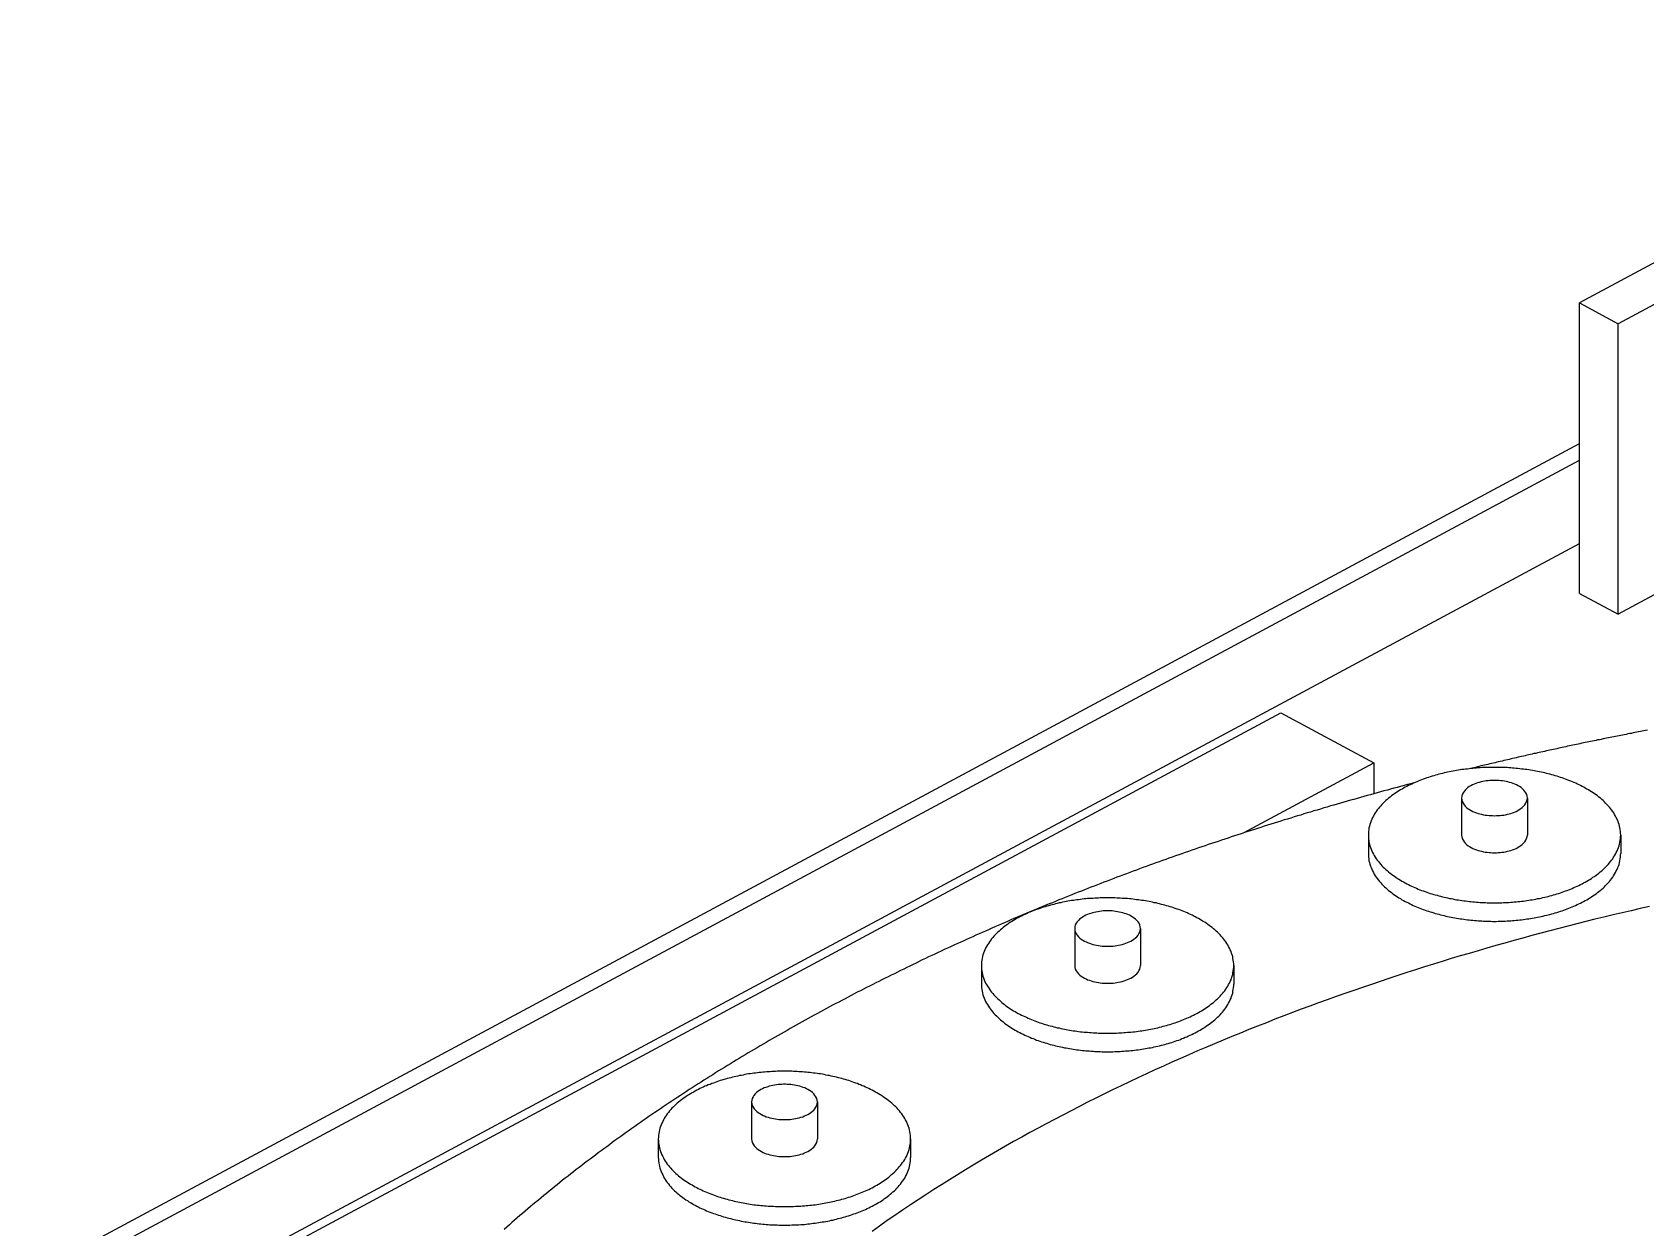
# Model space of a CAD drawing. Header units: millimetres. Extents: x 0 to 841, y 0 to 594.
# Drawn here: x 179.5 to 286.7, y 381.9 to 461.3 of the extents above; entities that cross this region are included whole.
import ezdxf

# ---------------------------------------------------------------- set-up
doc = ezdxf.new("R2010")
doc.units = ezdxf.units.MM
doc.layers.add('FINA', color=7, linetype='CONTINUOUS', lineweight=25)

msp = doc.modelspace()

# ---------------------------------------------------------------- linework, layer by layer
at = {"layer": 'FINA'}
for points in [[(315.82, 461.35), (282.3, 443.36)], [(318.39, 459.97), (284.88, 441.97)], [(282.3, 424.04), (282.3, 443.36)], [(282.3, 443.36), (284.88, 441.97)], [(284.88, 422.65), (284.88, 441.97)], [(135.53, 355.2), (282.3, 434)], [(135.53, 354.1), (282.3, 432.9)], [(300.35, 430.96), (284.88, 422.65)], [(135.53, 348.56), (282.3, 427.36)], [(282.3, 424.04), (284.88, 422.65)], [(156.93, 359.43), (262.45, 416.09)], [(262.45, 416.09), (268.64, 412.77)], [(286.82, 414.94), (286.7, 414.92), (286.59, 414.89), (286.47, 414.87), (286.35, 414.85), (286.23, 414.83), (286.11, 414.8), (285.99, 414.78), (285.88, 414.76), (285.76, 414.73), (285.64, 414.71), (285.52, 414.69), (285.4, 414.66), (285.28, 414.64), (285.17, 414.62), (285.05, 414.59), (284.93, 414.57), (284.81, 414.55), (284.69, 414.52), (284.58, 414.5), (284.46, 414.48), (284.34, 414.45), (284.22, 414.43), (284.1, 414.41), (283.99, 414.38), (283.87, 414.36), (283.75, 414.33), (283.63, 414.31), (283.51, 414.29), (283.4, 414.26), (283.28, 414.24), (283.16, 414.21), (283.04, 414.19), (282.92, 414.16), (282.81, 414.14), (282.69, 414.12), (282.57, 414.09), (282.45, 414.07), (282.33, 414.04), (282.22, 414.02), (282.1, 413.99), (281.98, 413.97), (281.86, 413.94), (281.74, 413.92), (281.63, 413.89), (281.51, 413.87), (281.39, 413.84), (281.27, 413.82), (281.16, 413.79), (281.04, 413.76), (280.92, 413.74), (280.8, 413.71), (280.69, 413.69), (280.57, 413.66), (280.45, 413.64), (280.33, 413.61), (280.21, 413.59), (280.1, 413.56), (279.98, 413.53), (279.86, 413.51), (279.74, 413.48), (279.63, 413.46), (279.51, 413.43), (279.39, 413.4), (279.27, 413.38), (279.16, 413.35), (279.04, 413.32), (278.92, 413.3), (278.8, 413.27), (278.69, 413.24), (278.57, 413.22), (278.45, 413.19), (278.33, 413.16), (278.22, 413.14), (278.1, 413.11), (277.98, 413.08), (277.86, 413.06), (277.75, 413.03), (277.63, 413), (277.51, 412.97), (277.4, 412.95), (277.28, 412.92), (277.16, 412.89), (277.04, 412.86), (276.93, 412.84), (276.81, 412.81), (276.69, 412.78), (276.57, 412.75), (276.46, 412.73), (276.34, 412.7), (276.22, 412.67), (276.11, 412.64), (275.99, 412.61), (275.87, 412.59), (275.75, 412.56), (275.64, 412.53), (275.52, 412.5), (275.4, 412.47), (275.29, 412.44), (275.17, 412.42), (275.05, 412.39)], [(259.96, 408.11), (268.64, 412.77)], [(285.04, 407.97), (285.03, 408.09), (285.03, 408.21), (285.01, 408.33), (284.99, 408.45), (284.96, 408.56), (284.93, 408.68), (284.89, 408.79), (284.85, 408.91), (284.81, 409.02), (284.75, 409.13), (284.7, 409.23), (284.64, 409.34), (284.58, 409.44), (284.51, 409.54), (284.44, 409.64), (284.37, 409.73), (284.29, 409.83), (284.21, 409.92), (284.13, 410.01), (284.04, 410.09), (283.96, 410.18), (283.87, 410.26), (283.78, 410.34), (283.69, 410.42), (283.59, 410.49), (283.5, 410.57), (283.4, 410.64), (283.31, 410.71), (283.21, 410.78), (283.11, 410.84), (283, 410.91), (282.9, 410.97), (282.8, 411.03), (282.69, 411.09), (282.59, 411.15), (282.48, 411.2), (282.37, 411.26), (282.27, 411.31), (282.16, 411.36), (282.05, 411.41), (281.94, 411.46), (281.83, 411.51), (281.72, 411.56), (281.6, 411.6), (281.49, 411.64), (281.38, 411.69), (281.27, 411.73), (281.15, 411.77), (281.04, 411.8), (280.92, 411.84), (280.81, 411.88), (280.69, 411.91), (280.58, 411.95), (280.46, 411.98), (280.34, 412.01), (280.23, 412.04), (280.11, 412.07), (279.99, 412.1), (279.88, 412.12), (279.76, 412.15), (279.64, 412.17), (279.52, 412.2), (279.41, 412.22), (279.29, 412.24), (279.17, 412.26), (279.05, 412.28), (278.93, 412.3), (278.81, 412.32), (278.69, 412.33), (278.57, 412.35), (278.45, 412.36), (278.33, 412.38), (278.21, 412.39), (278.09, 412.4), (277.97, 412.41), (277.85, 412.42), (277.73, 412.43), (277.61, 412.44), (277.49, 412.45), (277.37, 412.45), (277.25, 412.46), (277.13, 412.46), (277.01, 412.47), (276.89, 412.47), (276.77, 412.47), (276.65, 412.47), (276.53, 412.47), (276.41, 412.47), (276.29, 412.47), (276.17, 412.46), (276.05, 412.46), (275.93, 412.45), (275.81, 412.45), (275.69, 412.44), (275.57, 412.43), (275.45, 412.42), (275.33, 412.41), (275.21, 412.4), (275.09, 412.39), (274.97, 412.38), (274.85, 412.36), (274.73, 412.35), (274.61, 412.33), (274.49, 412.32), (274.37, 412.3), (274.25, 412.28), (274.13, 412.26), (274.02, 412.24), (273.9, 412.22), (273.78, 412.2), (273.66, 412.17), (273.54, 412.15), (273.43, 412.12), (273.31, 412.1), (273.19, 412.07), (273.07, 412.04), (272.96, 412.01), (272.84, 411.98), (272.73, 411.95), (272.61, 411.91), (272.5, 411.88), (272.38, 411.84), (272.27, 411.8), (272.15, 411.77), (272.04, 411.73), (271.92, 411.69), (271.81, 411.64), (271.7, 411.6), (271.59, 411.56), (271.48, 411.51), (271.37, 411.46), (271.26, 411.41), (271.15, 411.36), (271.04, 411.31), (270.93, 411.26), (270.82, 411.2), (270.72, 411.15), (270.61, 411.09), (270.51, 411.03), (270.4, 410.97), (270.3, 410.91), (270.2, 410.84), (270.1, 410.78), (270, 410.71), (269.9, 410.64), (269.8, 410.57), (269.71, 410.49), (269.61, 410.42), (269.52, 410.34), (269.43, 410.26), (269.34, 410.18), (269.26, 410.09), (269.17, 410.01), (269.09, 409.92), (269.01, 409.83), (268.94, 409.73), (268.86, 409.64), (268.79, 409.54), (268.73, 409.44), (268.66, 409.34), (268.6, 409.23), (268.55, 409.13), (268.5, 409.02), (268.45, 408.91), (268.41, 408.79), (268.37, 408.68), (268.34, 408.56), (268.31, 408.45), (268.29, 408.33), (268.28, 408.21), (268.27, 408.09), (268.27, 407.97)], [(268.64, 412.77), (268.64, 410.72)], [(271.31, 411.44), (271.08, 411.38), (270.86, 411.32), (270.64, 411.26), (270.41, 411.2), (270.19, 411.14), (269.97, 411.08), (269.75, 411.02), (269.53, 410.96), (269.3, 410.9), (269.08, 410.84), (268.86, 410.78), (268.64, 410.72), (268.41, 410.65), (268.19, 410.59), (267.97, 410.53), (267.75, 410.47), (267.53, 410.4), (267.31, 410.34), (267.08, 410.28), (266.86, 410.22), (266.64, 410.15), (266.42, 410.09), (266.2, 410.02), (265.98, 409.96), (265.76, 409.9), (265.53, 409.83), (265.31, 409.77), (265.09, 409.7), (264.87, 409.63), (264.65, 409.57), (264.43, 409.5), (264.21, 409.44), (263.99, 409.37), (263.77, 409.3), (263.55, 409.24), (263.33, 409.17), (263.11, 409.1), (262.89, 409.03), (262.67, 408.97), (262.45, 408.9), (262.23, 408.83), (262.01, 408.76), (261.79, 408.69), (261.57, 408.62), (261.35, 408.55), (261.13, 408.48), (260.91, 408.41), (260.69, 408.34), (260.47, 408.27), (260.25, 408.2), (260.03, 408.13), (259.81, 408.06), (259.59, 407.99), (259.37, 407.92), (259.16, 407.84), (258.94, 407.77), (258.72, 407.7), (258.5, 407.63), (258.28, 407.55), (258.06, 407.48), (257.84, 407.41), (257.63, 407.33), (257.41, 407.26), (257.19, 407.18), (256.97, 407.11), (256.75, 407.03), (256.54, 406.96), (256.32, 406.88), (256.1, 406.81), (255.88, 406.73), (255.67, 406.66), (255.45, 406.58), (255.23, 406.5), (255.01, 406.43), (254.8, 406.35), (254.58, 406.27), (254.36, 406.19), (254.15, 406.12), (253.93, 406.04), (253.71, 405.96), (253.5, 405.88), (253.28, 405.8), (253.06, 405.72), (252.85, 405.64), (252.63, 405.56), (252.42, 405.48), (252.2, 405.4), (251.99, 405.32), (251.77, 405.24), (251.55, 405.16), (251.34, 405.08), (251.12, 404.99), (250.91, 404.91), (250.69, 404.83), (250.48, 404.75), (250.26, 404.66), (250.05, 404.58), (249.83, 404.5), (249.62, 404.41), (249.4, 404.33), (249.19, 404.24), (248.98, 404.16), (248.76, 404.08), (248.55, 403.99), (248.33, 403.9), (248.12, 403.82), (247.91, 403.73), (247.69, 403.65), (247.48, 403.56), (247.27, 403.47), (247.05, 403.39), (246.84, 403.3), (246.63, 403.21), (246.41, 403.12), (246.2, 403.03), (245.99, 402.95), (245.77, 402.86), (245.56, 402.77), (245.35, 402.68), (245.14, 402.59), (244.93, 402.5), (244.71, 402.41), (244.5, 402.32), (244.29, 402.23), (244.08, 402.14), (243.87, 402.04), (243.66, 401.95), (243.44, 401.86), (243.23, 401.77), (243.02, 401.67), (242.81, 401.58), (242.6, 401.49), (242.39, 401.4), (242.18, 401.3), (241.97, 401.21), (241.76, 401.11), (241.55, 401.02), (241.34, 400.92), (241.13, 400.83), (240.92, 400.73), (240.71, 400.64), (240.5, 400.54), (240.29, 400.44), (240.08, 400.35), (239.88, 400.25), (239.67, 400.15), (239.46, 400.05), (239.25, 399.96), (239.04, 399.86), (238.83, 399.76), (238.62, 399.66), (238.42, 399.56), (238.21, 399.46), (238, 399.36), (237.79, 399.26), (237.59, 399.16), (237.38, 399.06), (237.17, 398.96), (236.97, 398.86), (236.76, 398.75), (236.55, 398.65), (236.35, 398.55), (236.14, 398.45), (235.93, 398.34), (235.73, 398.24), (235.52, 398.14), (235.32, 398.03), (235.11, 397.93), (234.91, 397.82), (234.7, 397.72), (234.5, 397.61), (234.29, 397.51), (234.09, 397.4), (233.88, 397.29), (233.68, 397.19), (233.48, 397.08), (233.27, 396.97), (233.07, 396.86), (232.86, 396.76), (232.66, 396.65), (232.46, 396.54), (232.25, 396.43), (232.05, 396.32), (231.85, 396.21), (231.65, 396.1), (231.44, 395.99), (231.24, 395.88), (231.04, 395.77), (230.84, 395.66), (230.64, 395.55), (230.44, 395.43), (230.24, 395.32), (230.03, 395.21), (229.83, 395.1), (229.63, 394.98), (229.43, 394.87), (229.23, 394.76), (229.03, 394.64), (228.83, 394.53), (228.63, 394.41), (228.43, 394.3), (228.23, 394.18), (228.04, 394.06), (227.84, 393.95), (227.64, 393.83), (227.44, 393.71), (227.24, 393.6), (227.04, 393.48), (226.85, 393.36), (226.65, 393.24), (226.45, 393.12), (226.25, 393), (226.06, 392.88), (225.86, 392.76), (225.66, 392.64), (225.47, 392.52), (225.27, 392.4), (225.08, 392.28), (224.88, 392.16), (224.69, 392.03), (224.49, 391.91), (224.3, 391.79), (224.1, 391.66), (223.91, 391.54), (223.71, 391.42), (223.52, 391.29), (223.33, 391.17), (223.13, 391.04), (222.94, 390.92), (222.75, 390.79), (222.55, 390.66), (222.36, 390.54), (222.17, 390.41), (221.98, 390.28), (221.79, 390.16), (221.59, 390.03), (221.4, 389.9), (221.21, 389.77), (221.02, 389.64), (220.83, 389.51), (220.64, 389.38), (220.45, 389.25), (220.26, 389.12), (220.07, 388.99), (219.88, 388.86), (219.69, 388.72), (219.51, 388.59), (219.32, 388.46), (219.13, 388.32), (218.94, 388.19), (218.76, 388.06), (218.57, 387.92), (218.38, 387.79), (218.19, 387.65), (218.01, 387.52), (217.82, 387.38), (217.64, 387.24), (217.45, 387.11), (217.27, 386.97), (217.08, 386.83), (216.9, 386.69), (216.71, 386.56), (216.53, 386.42), (216.35, 386.28), (216.16, 386.14), (215.98, 386), (215.8, 385.86), (215.62, 385.72), (215.43, 385.58), (215.25, 385.43), (215.07, 385.29), (214.89, 385.15), (214.71, 385.01), (214.53, 384.86), (214.35, 384.72), (214.17, 384.57), (213.99, 384.43), (213.81, 384.28), (213.63, 384.14), (213.45, 383.99), (213.28, 383.85), (213.1, 383.7), (212.92, 383.55), (212.74, 383.41), (212.57, 383.26), (212.39, 383.11), (212.22, 382.96), (212.04, 382.81), (211.87, 382.66), (211.69, 382.51), (211.52, 382.36), (211.34, 382.21), (211.17, 382.06), (211, 381.9), (210.82, 381.75)], [(278.84, 410.43), (278.83, 410.55), (278.8, 410.66), (278.74, 410.77), (278.68, 410.87), (278.6, 410.96), (278.51, 411.05), (278.42, 411.12), (278.32, 411.19), (278.22, 411.25), (278.11, 411.3), (278, 411.35), (277.89, 411.4), (277.78, 411.44), (277.66, 411.47), (277.54, 411.5), (277.43, 411.53), (277.31, 411.55), (277.19, 411.57), (277.07, 411.58), (276.95, 411.59), (276.83, 411.6), (276.71, 411.6), (276.59, 411.6), (276.47, 411.6), (276.35, 411.59), (276.23, 411.58), (276.11, 411.57), (275.99, 411.55), (275.88, 411.53), (275.76, 411.5), (275.64, 411.47), (275.53, 411.44), (275.41, 411.4), (275.3, 411.35), (275.19, 411.3), (275.09, 411.25), (274.98, 411.19), (274.88, 411.12), (274.79, 411.05), (274.7, 410.96), (274.63, 410.87), (274.56, 410.77), (274.51, 410.66), (274.48, 410.55), (274.46, 410.43)], [(274.46, 410.43), (274.48, 410.31), (274.51, 410.19), (274.56, 410.08), (274.63, 409.98), (274.71, 409.88), (274.8, 409.8), (274.9, 409.72), (275, 409.66), (275.11, 409.6), (275.22, 409.54), (275.33, 409.49), (275.45, 409.45), (275.56, 409.41), (275.68, 409.38), (275.8, 409.35), (275.92, 409.32), (276.04, 409.3), (276.16, 409.28), (276.29, 409.27), (276.41, 409.26), (276.53, 409.26), (276.65, 409.25), (276.78, 409.26), (276.9, 409.26), (277.02, 409.27), (277.14, 409.28), (277.27, 409.3), (277.39, 409.32), (277.51, 409.35), (277.63, 409.38), (277.74, 409.41), (277.86, 409.45), (277.98, 409.49), (278.09, 409.54), (278.2, 409.6)], [(274.46, 410.43), (274.46, 407.97)], [(278.2, 409.6), (278.3, 409.66), (278.41, 409.73), (278.5, 409.8), (278.59, 409.89), (278.67, 409.98), (278.74, 410.08), (278.79, 410.19), (278.83, 410.31), (278.84, 410.43)], [(278.84, 410.43), (278.84, 407.97)], [(268.27, 407.97), (268.27, 407.85), (268.28, 407.73), (268.29, 407.61), (268.31, 407.49), (268.34, 407.37), (268.37, 407.26), (268.41, 407.14), (268.45, 407.03), (268.5, 406.92), (268.55, 406.81), (268.6, 406.7), (268.66, 406.6), (268.73, 406.49), (268.79, 406.39), (268.86, 406.3), (268.94, 406.2), (269.01, 406.11), (269.09, 406.02), (269.17, 405.93), (269.26, 405.84), (269.34, 405.76), (269.43, 405.68), (269.52, 405.6), (269.61, 405.52), (269.71, 405.44), (269.8, 405.37), (269.9, 405.3), (270, 405.23), (270.1, 405.16), (270.2, 405.09), (270.3, 405.03), (270.4, 404.97), (270.5, 404.9), (270.61, 404.85), (270.71, 404.79), (270.82, 404.73), (270.93, 404.68), (271.04, 404.62), (271.14, 404.57), (271.25, 404.52), (271.36, 404.47), (271.47, 404.43), (271.59, 404.38), (271.7, 404.33), (271.81, 404.29), (271.92, 404.25), (272.04, 404.21), (272.15, 404.17), (272.26, 404.13), (272.38, 404.09), (272.49, 404.06), (272.61, 404.02), (272.72, 403.99), (272.84, 403.96), (272.96, 403.93), (273.07, 403.9), (273.19, 403.87), (273.31, 403.84), (273.42, 403.81), (273.54, 403.79), (273.66, 403.76), (273.78, 403.74), (273.89, 403.72), (274.01, 403.69), (274.13, 403.67), (274.25, 403.65), (274.37, 403.63), (274.49, 403.62), (274.61, 403.6), (274.73, 403.59), (274.85, 403.57), (274.97, 403.56), (275.09, 403.54), (275.21, 403.53), (275.33, 403.52), (275.45, 403.51), (275.57, 403.5), (275.69, 403.49), (275.81, 403.49), (275.93, 403.48), (276.05, 403.48), (276.17, 403.47), (276.29, 403.47), (276.41, 403.47), (276.53, 403.47), (276.65, 403.46), (276.77, 403.47), (276.89, 403.47), (277.01, 403.47), (277.13, 403.47), (277.25, 403.48), (277.37, 403.48), (277.49, 403.49), (277.61, 403.49), (277.73, 403.5), (277.85, 403.51), (277.97, 403.52), (278.09, 403.53), (278.21, 403.54), (278.33, 403.56), (278.45, 403.57), (278.57, 403.58), (278.69, 403.6), (278.81, 403.62), (278.93, 403.63), (279.04, 403.65), (279.16, 403.67), (279.28, 403.69), (279.4, 403.71), (279.52, 403.74), (279.64, 403.76), (279.75, 403.78), (279.87, 403.81), (279.99, 403.84), (280.11, 403.86), (280.22, 403.89), (280.34, 403.92), (280.46, 403.95), (280.57, 403.99), (280.69, 404.02), (280.8, 404.06), (280.92, 404.09), (281.03, 404.13), (281.15, 404.17), (281.26, 404.21), (281.37, 404.25), (281.49, 404.29), (281.6, 404.33), (281.71, 404.38), (281.82, 404.42), (281.93, 404.47), (282.04, 404.52), (282.15, 404.57), (282.26, 404.62), (282.37, 404.67), (282.47, 404.73), (282.58, 404.78)], [(268.27, 407.97), (268.27, 406.74)], [(274.46, 407.97), (274.48, 407.85), (274.51, 407.73), (274.56, 407.62), (274.63, 407.52), (274.71, 407.42), (274.8, 407.34), (274.9, 407.26), (275, 407.2), (275.11, 407.13), (275.22, 407.08), (275.33, 407.03), (275.45, 406.99), (275.56, 406.95), (275.68, 406.91), (275.8, 406.89), (275.92, 406.86), (276.04, 406.84), (276.16, 406.82), (276.29, 406.81), (276.41, 406.8), (276.53, 406.79), (276.65, 406.79), (276.78, 406.79), (276.9, 406.8), (277.02, 406.81), (277.14, 406.82), (277.27, 406.84), (277.39, 406.86), (277.51, 406.89), (277.63, 406.92), (277.74, 406.95), (277.86, 406.99), (277.98, 407.03), (278.09, 407.08), (278.2, 407.14)], [(278.2, 407.14), (278.3, 407.2), (278.41, 407.27), (278.5, 407.34), (278.59, 407.42), (278.67, 407.52), (278.74, 407.62), (278.79, 407.73), (278.83, 407.85), (278.84, 407.97)], [(282.58, 404.78), (282.69, 404.84), (282.79, 404.9), (282.9, 404.96), (283, 405.02), (283.1, 405.09), (283.2, 405.16), (283.3, 405.22), (283.4, 405.29), (283.5, 405.37), (283.59, 405.44), (283.68, 405.52), (283.78, 405.59), (283.87, 405.67), (283.96, 405.76), (284.04, 405.84), (284.13, 405.93), (284.21, 406.01), (284.29, 406.11), (284.36, 406.2), (284.44, 406.29), (284.51, 406.39), (284.57, 406.49), (284.64, 406.59), (284.7, 406.7), (284.75, 406.81), (284.81, 406.92), (284.85, 407.03), (284.89, 407.14), (284.93, 407.25), (284.96, 407.37), (284.99, 407.49), (285.01, 407.61), (285.03, 407.73), (285.03, 407.85), (285.04, 407.97)], [(285.04, 407.97), (285.04, 406.74)], [(268.27, 406.74), (268.27, 406.62), (268.28, 406.5), (268.29, 406.38), (268.31, 406.26), (268.34, 406.14), (268.37, 406.03), (268.41, 405.91), (268.45, 405.8), (268.5, 405.69), (268.55, 405.58), (268.6, 405.47), (268.66, 405.37), (268.73, 405.26), (268.79, 405.16), (268.86, 405.07), (268.94, 404.97), (269.01, 404.88), (269.09, 404.79), (269.17, 404.7), (269.26, 404.61), (269.34, 404.53), (269.43, 404.45), (269.52, 404.37), (269.61, 404.29), (269.71, 404.21), (269.8, 404.14), (269.9, 404.07), (270, 404), (270.1, 403.93), (270.2, 403.86), (270.3, 403.8), (270.4, 403.74), (270.5, 403.67), (270.61, 403.62), (270.71, 403.56), (270.82, 403.5), (270.93, 403.45), (271.04, 403.39), (271.14, 403.34), (271.25, 403.29), (271.36, 403.24), (271.47, 403.19), (271.59, 403.15), (271.7, 403.1), (271.81, 403.06), (271.92, 403.02), (272.04, 402.98), (272.15, 402.94), (272.26, 402.9), (272.38, 402.86), (272.49, 402.83), (272.61, 402.79), (272.72, 402.76), (272.84, 402.73), (272.96, 402.7), (273.07, 402.67), (273.19, 402.64), (273.31, 402.61), (273.42, 402.58), (273.54, 402.56), (273.66, 402.53), (273.78, 402.51), (273.89, 402.48), (274.01, 402.46), (274.13, 402.44), (274.25, 402.42), (274.37, 402.4), (274.49, 402.39), (274.61, 402.37), (274.73, 402.35), (274.85, 402.34), (274.97, 402.33), (275.09, 402.31), (275.21, 402.3), (275.33, 402.29), (275.45, 402.28), (275.57, 402.27), (275.69, 402.26), (275.81, 402.26), (275.93, 402.25), (276.05, 402.25), (276.17, 402.24), (276.29, 402.24), (276.41, 402.24), (276.53, 402.23), (276.65, 402.23), (276.77, 402.23), (276.89, 402.24), (277.01, 402.24), (277.13, 402.24), (277.25, 402.25), (277.37, 402.25), (277.49, 402.26), (277.61, 402.26), (277.73, 402.27), (277.85, 402.28), (277.97, 402.29), (278.09, 402.3), (278.21, 402.31), (278.33, 402.33), (278.45, 402.34), (278.57, 402.35), (278.69, 402.37), (278.81, 402.39), (278.93, 402.4), (279.04, 402.42), (279.16, 402.44), (279.28, 402.46), (279.4, 402.48), (279.52, 402.51), (279.64, 402.53), (279.75, 402.55), (279.87, 402.58), (279.99, 402.61), (280.11, 402.63), (280.22, 402.66), (280.34, 402.69), (280.46, 402.72), (280.57, 402.76), (280.69, 402.79), (280.8, 402.82), (280.92, 402.86), (281.03, 402.9), (281.15, 402.94), (281.26, 402.98), (281.37, 403.02), (281.49, 403.06), (281.6, 403.1), (281.71, 403.15), (281.82, 403.19), (281.93, 403.24), (282.04, 403.29), (282.15, 403.34), (282.26, 403.39), (282.37, 403.44), (282.47, 403.5), (282.58, 403.55)], [(282.58, 403.55), (282.69, 403.61), (282.79, 403.67), (282.9, 403.73), (283, 403.79), (283.1, 403.86), (283.2, 403.93), (283.3, 403.99), (283.4, 404.06), (283.5, 404.14), (283.59, 404.21), (283.68, 404.29), (283.78, 404.36), (283.87, 404.44), (283.96, 404.52), (284.04, 404.61), (284.13, 404.7), (284.21, 404.78), (284.29, 404.88), (284.36, 404.97), (284.44, 405.06), (284.51, 405.16), (284.57, 405.26), (284.64, 405.36), (284.7, 405.47), (284.75, 405.58), (284.81, 405.68), (284.85, 405.8), (284.89, 405.91), (284.93, 406.02), (284.96, 406.14), (284.99, 406.26), (285.01, 406.38), (285.03, 406.5), (285.03, 406.62), (285.04, 406.74)], [(259.32, 399.29), (259.32, 399.41), (259.31, 399.53), (259.29, 399.65), (259.27, 399.77), (259.25, 399.89), (259.22, 400), (259.18, 400.12), (259.14, 400.23), (259.09, 400.34), (259.04, 400.45), (258.98, 400.56), (258.92, 400.66), (258.86, 400.76), (258.79, 400.86), (258.72, 400.96), (258.65, 401.06), (258.57, 401.15), (258.49, 401.24), (258.41, 401.33), (258.33, 401.42), (258.24, 401.5), (258.15, 401.58), (258.06, 401.66), (257.97, 401.74), (257.88, 401.82), (257.78, 401.89), (257.69, 401.96), (257.59, 402.03), (257.49, 402.1), (257.39, 402.17), (257.29, 402.23), (257.18, 402.29), (257.08, 402.35), (256.98, 402.41), (256.87, 402.47), (256.76, 402.53), (256.66, 402.58), (256.55, 402.64), (256.44, 402.69), (256.33, 402.74), (256.22, 402.79), (256.11, 402.83), (256, 402.88), (255.89, 402.93), (255.77, 402.97), (255.66, 403.01), (255.55, 403.05), (255.43, 403.09), (255.32, 403.13), (255.21, 403.17), (255.09, 403.2), (254.98, 403.24), (254.86, 403.27), (254.74, 403.3), (254.63, 403.33), (254.51, 403.36), (254.39, 403.39), (254.28, 403.42), (254.16, 403.45), (254.04, 403.47), (253.92, 403.5), (253.81, 403.52), (253.69, 403.54), (253.57, 403.57), (253.45, 403.59), (253.33, 403.61), (253.21, 403.62), (253.09, 403.64), (252.98, 403.66), (252.86, 403.67), (252.74, 403.69), (252.62, 403.7), (252.5, 403.72), (252.38, 403.73), (252.26, 403.74), (252.14, 403.75), (252.02, 403.76), (251.9, 403.76), (251.78, 403.77), (251.66, 403.78), (251.54, 403.78), (251.42, 403.79), (251.3, 403.79), (251.18, 403.79), (251.06, 403.79), (250.93, 403.79), (250.81, 403.79), (250.69, 403.79), (250.57, 403.79), (250.45, 403.79), (250.33, 403.78), (250.21, 403.78), (250.09, 403.77), (249.97, 403.76), (249.85, 403.76), (249.73, 403.75), (249.61, 403.74), (249.49, 403.73), (249.37, 403.72), (249.25, 403.7), (249.13, 403.69), (249.01, 403.67), (248.89, 403.66), (248.78, 403.64), (248.66, 403.62), (248.54, 403.61), (248.42, 403.59), (248.3, 403.57), (248.18, 403.54), (248.06, 403.52), (247.94, 403.5), (247.83, 403.47), (247.71, 403.45), (247.59, 403.42), (247.47, 403.39), (247.36, 403.36), (247.24, 403.33), (247.13, 403.3), (247.01, 403.27), (246.89, 403.24), (246.78, 403.2), (246.66, 403.17), (246.55, 403.13), (246.43, 403.09), (246.32, 403.05), (246.21, 403.01), (246.09, 402.97), (245.98, 402.93), (245.87, 402.88), (245.76, 402.83), (245.65, 402.79), (245.54, 402.74), (245.43, 402.69), (245.32, 402.64), (245.21, 402.58), (245.11, 402.53), (245, 402.47), (244.89, 402.41), (244.79, 402.35), (244.69, 402.29), (244.58, 402.23), (244.48, 402.17), (244.38, 402.1), (244.28, 402.03), (244.18, 401.96), (244.09, 401.89), (243.99, 401.82), (243.9, 401.74), (243.81, 401.66), (243.72, 401.58), (243.63, 401.5), (243.54, 401.42), (243.46, 401.33), (243.38, 401.24), (243.3, 401.15), (243.22, 401.06), (243.15, 400.96), (243.08, 400.86), (243.01, 400.76), (242.95, 400.66), (242.89, 400.56), (242.83, 400.45), (242.78, 400.34), (242.73, 400.23), (242.69, 400.12), (242.65, 400), (242.62, 399.89), (242.6, 399.77), (242.58, 399.65), (242.56, 399.53), (242.55, 399.41), (242.55, 399.29)], [(286.95, 403.22), (286.34, 403.08), (285.74, 402.94), (285.14, 402.8), (284.54, 402.66), (283.93, 402.51), (283.33, 402.37), (282.73, 402.22), (282.13, 402.07), (281.53, 401.91), (280.93, 401.76), (280.33, 401.6), (279.73, 401.44), (279.13, 401.28), (278.54, 401.12), (277.94, 400.96), (277.34, 400.79), (276.75, 400.62), (276.15, 400.45), (275.56, 400.28), (274.96, 400.1), (274.37, 399.93), (273.77, 399.75), (273.18, 399.57), (272.59, 399.38), (272, 399.2), (271.41, 399.01), (270.82, 398.82), (270.23, 398.63), (269.64, 398.44), (269.05, 398.24), (268.47, 398.04), (267.88, 397.84), (267.3, 397.64), (266.71, 397.44), (266.13, 397.23), (265.54, 397.02), (264.96, 396.81), (264.38, 396.59), (263.8, 396.38), (263.22, 396.16), (262.64, 395.94), (262.06, 395.72), (261.49, 395.49), (260.91, 395.26), (260.33, 395.04), (259.76, 394.8), (259.19, 394.57), (258.61, 394.33), (258.04, 394.09), (257.47, 393.85), (256.9, 393.61), (256.34, 393.36), (255.77, 393.11), (255.2, 392.86), (254.64, 392.6), (254.07, 392.35), (253.51, 392.09), (252.95, 391.83), (252.39, 391.56), (251.83, 391.29), (251.27, 391.02), (250.72, 390.75), (250.16, 390.48), (249.61, 390.2), (249.06, 389.92), (248.51, 389.64), (247.96, 389.35), (247.41, 389.06), (246.86, 388.77), (246.32, 388.48), (245.77, 388.18), (245.23, 387.88), (244.69, 387.58), (244.15, 387.27), (243.61, 386.96), (243.08, 386.65), (242.55, 386.34), (242.01, 386.02), (241.48, 385.7), (240.95, 385.38), (240.43, 385.05), (239.9, 384.72), (239.38, 384.39), (238.86, 384.05), (238.34, 383.71), (237.83, 383.37), (237.31, 383.03), (236.8, 382.68), (236.29, 382.33), (235.78, 381.97), (235.28, 381.61)], [(286.95, 403.22), (286.34, 403.08), (285.74, 402.94), (285.14, 402.8), (284.54, 402.66), (283.93, 402.51), (283.33, 402.37), (282.73, 402.22), (282.13, 402.07), (281.53, 401.91), (280.93, 401.76), (280.33, 401.6), (279.73, 401.44), (279.13, 401.28), (278.54, 401.12), (277.94, 400.96), (277.34, 400.79), (276.75, 400.62), (276.15, 400.45), (275.56, 400.28), (274.96, 400.1), (274.37, 399.93), (273.77, 399.75), (273.18, 399.57), (272.59, 399.38), (272, 399.2), (271.41, 399.01), (270.82, 398.82), (270.23, 398.63), (269.64, 398.44), (269.05, 398.24), (268.47, 398.04), (267.88, 397.84), (267.3, 397.64), (266.71, 397.44), (266.13, 397.23), (265.54, 397.02), (264.96, 396.81), (264.38, 396.59), (263.8, 396.38), (263.22, 396.16), (262.64, 395.94), (262.06, 395.72), (261.49, 395.49), (260.91, 395.26), (260.33, 395.04), (259.76, 394.8), (259.19, 394.57), (258.61, 394.33), (258.04, 394.09), (257.47, 393.85), (256.9, 393.61), (256.34, 393.36), (255.77, 393.11), (255.2, 392.86), (254.64, 392.6), (254.07, 392.35), (253.51, 392.09), (252.95, 391.83), (252.39, 391.56), (251.83, 391.29), (251.27, 391.02), (250.72, 390.75), (250.16, 390.48), (249.61, 390.2), (249.06, 389.92), (248.51, 389.64), (247.96, 389.35), (247.41, 389.06), (246.86, 388.77), (246.32, 388.48), (245.77, 388.18), (245.23, 387.88), (244.69, 387.58), (244.15, 387.27), (243.61, 386.96), (243.08, 386.65), (242.55, 386.34), (242.01, 386.02), (241.48, 385.7), (240.95, 385.38), (240.43, 385.05), (239.9, 384.72), (239.38, 384.39), (238.86, 384.05), (238.34, 383.71), (237.83, 383.37), (237.31, 383.03), (236.8, 382.68), (236.29, 382.33), (235.78, 381.97), (235.28, 381.61)], [(253.12, 401.75), (253.11, 401.87), (253.08, 401.99), (253.03, 402.1), (252.96, 402.2), (252.88, 402.29), (252.8, 402.37), (252.7, 402.44), (252.6, 402.51), (252.5, 402.57), (252.39, 402.63), (252.28, 402.68), (252.17, 402.72), (252.06, 402.76), (251.94, 402.79), (251.83, 402.82), (251.71, 402.85), (251.59, 402.87), (251.47, 402.89), (251.35, 402.91), (251.23, 402.92), (251.11, 402.92), (250.99, 402.93), (250.87, 402.93), (250.75, 402.92), (250.64, 402.92), (250.52, 402.91), (250.4, 402.89), (250.28, 402.87), (250.16, 402.85), (250.04, 402.82), (249.93, 402.79), (249.81, 402.76), (249.7, 402.72), (249.59, 402.68), (249.48, 402.63), (249.37, 402.57), (249.27, 402.51), (249.17, 402.44), (249.07, 402.37), (248.99, 402.29), (248.91, 402.2), (248.84, 402.1), (248.79, 401.99), (248.76, 401.87), (248.75, 401.75)], [(248.75, 401.75), (248.76, 401.63), (248.79, 401.51), (248.85, 401.4), (248.92, 401.3), (249, 401.21), (249.09, 401.12), (249.18, 401.05), (249.29, 400.98), (249.39, 400.92), (249.5, 400.86), (249.61, 400.82), (249.73, 400.77), (249.85, 400.73), (249.96, 400.7), (250.08, 400.67), (250.2, 400.65), (250.33, 400.62), (250.45, 400.61), (250.57, 400.59), (250.69, 400.59), (250.81, 400.58), (250.94, 400.58), (251.06, 400.58), (251.18, 400.59), (251.31, 400.59), (251.43, 400.61), (251.55, 400.63), (251.67, 400.65), (251.79, 400.67), (251.91, 400.7), (252.03, 400.74), (252.14, 400.77), (252.26, 400.82), (252.37, 400.87), (252.48, 400.92)], [(248.75, 401.75), (248.75, 399.29)], [(252.48, 400.92), (252.59, 400.98), (252.69, 401.05), (252.79, 401.13), (252.88, 401.21), (252.96, 401.3), (253.02, 401.4), (253.08, 401.51), (253.11, 401.63), (253.12, 401.75)], [(253.12, 401.75), (253.12, 399.29)], [(242.55, 399.29), (242.55, 399.17), (242.56, 399.05), (242.58, 398.93), (242.6, 398.81), (242.62, 398.7), (242.65, 398.58), (242.69, 398.47), (242.73, 398.35), (242.78, 398.24), (242.83, 398.13), (242.89, 398.03), (242.95, 397.92), (243.01, 397.82), (243.08, 397.72), (243.15, 397.62), (243.22, 397.53), (243.3, 397.43), (243.38, 397.34), (243.46, 397.25), (243.54, 397.17), (243.63, 397.08), (243.72, 397), (243.81, 396.92), (243.9, 396.84), (243.99, 396.77), (244.09, 396.69), (244.18, 396.62), (244.28, 396.55), (244.38, 396.48), (244.48, 396.42), (244.58, 396.35), (244.68, 396.29), (244.79, 396.23), (244.89, 396.17), (245, 396.11), (245.1, 396.06), (245.21, 396), (245.32, 395.95), (245.43, 395.9), (245.54, 395.85), (245.65, 395.8), (245.76, 395.75), (245.87, 395.7), (245.98, 395.66), (246.09, 395.62), (246.21, 395.57), (246.32, 395.53), (246.43, 395.49), (246.55, 395.45), (246.66, 395.42), (246.78, 395.38), (246.89, 395.35), (247.01, 395.31), (247.12, 395.28), (247.24, 395.25), (247.36, 395.22), (247.47, 395.19), (247.59, 395.16), (247.71, 395.14), (247.82, 395.11), (247.94, 395.09), (248.06, 395.06), (248.18, 395.04), (248.3, 395.02), (248.41, 395), (248.53, 394.98), (248.65, 394.96), (248.77, 394.94), (248.89, 394.93), (249.01, 394.91), (249.13, 394.89), (249.25, 394.88), (249.37, 394.87), (249.49, 394.86), (249.61, 394.85), (249.73, 394.84), (249.85, 394.83), (249.97, 394.82), (250.09, 394.81), (250.21, 394.81), (250.33, 394.8), (250.45, 394.8), (250.57, 394.79), (250.69, 394.79), (250.81, 394.79), (250.93, 394.79), (251.05, 394.79), (251.17, 394.79), (251.29, 394.79), (251.41, 394.8), (251.53, 394.8), (251.65, 394.81), (251.77, 394.81), (251.89, 394.82), (252.01, 394.83), (252.13, 394.84), (252.25, 394.85), (252.37, 394.86), (252.49, 394.87), (252.61, 394.88), (252.73, 394.89), (252.85, 394.91), (252.97, 394.92), (253.09, 394.94), (253.21, 394.96), (253.33, 394.98), (253.45, 395), (253.56, 395.02), (253.68, 395.04), (253.8, 395.06), (253.92, 395.08), (254.04, 395.11), (254.15, 395.13), (254.27, 395.16), (254.39, 395.19), (254.51, 395.22), (254.62, 395.25), (254.74, 395.28), (254.85, 395.31), (254.97, 395.34), (255.09, 395.38), (255.2, 395.42), (255.31, 395.45), (255.43, 395.49), (255.54, 395.53), (255.66, 395.57), (255.77, 395.61), (255.88, 395.66), (255.99, 395.7), (256.1, 395.75), (256.21, 395.79), (256.32, 395.84), (256.43, 395.89), (256.54, 395.94), (256.65, 396), (256.76, 396.05), (256.86, 396.11)], [(242.55, 399.29), (242.55, 398.06)], [(248.75, 399.29), (248.76, 399.17), (248.79, 399.05), (248.85, 398.94), (248.92, 398.84), (249, 398.75), (249.09, 398.66), (249.18, 398.59), (249.29, 398.52), (249.39, 398.46), (249.5, 398.4), (249.61, 398.35), (249.73, 398.31), (249.85, 398.27), (249.96, 398.24), (250.08, 398.21), (250.2, 398.18), (250.33, 398.16), (250.45, 398.15), (250.57, 398.13), (250.69, 398.12), (250.81, 398.12), (250.94, 398.12), (251.06, 398.12), (251.18, 398.12), (251.31, 398.13), (251.43, 398.15), (251.55, 398.16), (251.67, 398.19), (251.79, 398.21), (251.91, 398.24), (252.03, 398.27), (252.14, 398.31), (252.26, 398.36), (252.37, 398.41), (252.48, 398.46)], [(252.48, 398.46), (252.59, 398.52), (252.69, 398.59), (252.79, 398.67), (252.88, 398.75), (252.96, 398.84), (253.02, 398.94), (253.08, 399.05), (253.11, 399.17), (253.12, 399.29)], [(256.86, 396.11), (256.97, 396.17), (257.08, 396.23), (257.18, 396.29), (257.28, 396.35), (257.38, 396.41), (257.48, 396.48), (257.58, 396.55), (257.68, 396.62), (257.78, 396.69), (257.87, 396.76), (257.97, 396.84), (258.06, 396.92), (258.15, 397), (258.24, 397.08), (258.33, 397.16), (258.41, 397.25), (258.49, 397.34), (258.57, 397.43), (258.65, 397.52), (258.72, 397.62), (258.79, 397.72), (258.86, 397.82), (258.92, 397.92), (258.98, 398.02), (259.04, 398.13), (259.09, 398.24), (259.14, 398.35), (259.18, 398.46), (259.21, 398.58), (259.25, 398.69), (259.27, 398.81), (259.29, 398.93), (259.31, 399.05), (259.32, 399.17), (259.32, 399.29)], [(259.32, 399.29), (259.32, 398.06)], [(242.55, 398.06), (242.55, 397.94), (242.56, 397.82), (242.58, 397.7), (242.6, 397.58), (242.62, 397.47), (242.65, 397.35), (242.69, 397.24), (242.73, 397.12), (242.78, 397.01), (242.83, 396.9), (242.89, 396.8), (242.95, 396.69), (243.01, 396.59), (243.08, 396.49), (243.15, 396.39), (243.22, 396.3), (243.3, 396.2), (243.38, 396.11), (243.46, 396.02), (243.54, 395.94), (243.63, 395.85), (243.72, 395.77), (243.81, 395.69), (243.9, 395.61), (243.99, 395.54), (244.09, 395.46), (244.18, 395.39), (244.28, 395.32), (244.38, 395.25), (244.48, 395.19), (244.58, 395.12), (244.68, 395.06), (244.79, 395), (244.89, 394.94), (245, 394.88), (245.1, 394.83), (245.21, 394.77), (245.32, 394.72), (245.43, 394.67), (245.54, 394.62), (245.65, 394.57), (245.76, 394.52), (245.87, 394.47), (245.98, 394.43), (246.09, 394.39), (246.21, 394.34), (246.32, 394.3), (246.43, 394.26), (246.55, 394.22), (246.66, 394.19), (246.78, 394.15), (246.89, 394.12), (247.01, 394.08), (247.12, 394.05), (247.24, 394.02), (247.36, 393.99), (247.47, 393.96), (247.59, 393.93), (247.71, 393.91), (247.82, 393.88), (247.94, 393.86), (248.06, 393.83), (248.18, 393.81), (248.3, 393.79), (248.41, 393.77), (248.53, 393.75), (248.65, 393.73), (248.77, 393.71), (248.89, 393.69), (249.01, 393.68), (249.13, 393.66), (249.25, 393.65), (249.37, 393.64), (249.49, 393.63), (249.61, 393.62), (249.73, 393.61), (249.85, 393.6), (249.97, 393.59), (250.09, 393.58), (250.21, 393.58), (250.33, 393.57), (250.45, 393.57), (250.57, 393.56), (250.69, 393.56), (250.81, 393.56), (250.93, 393.56), (251.05, 393.56), (251.17, 393.56), (251.29, 393.56), (251.41, 393.57), (251.53, 393.57), (251.65, 393.58), (251.77, 393.58), (251.89, 393.59), (252.01, 393.6), (252.13, 393.61), (252.25, 393.61), (252.37, 393.63), (252.49, 393.64), (252.61, 393.65), (252.73, 393.66), (252.85, 393.68), (252.97, 393.69), (253.09, 393.71), (253.21, 393.73), (253.33, 393.75), (253.45, 393.77), (253.56, 393.79), (253.68, 393.81), (253.8, 393.83), (253.92, 393.85), (254.04, 393.88), (254.15, 393.9), (254.27, 393.93), (254.39, 393.96), (254.51, 393.99), (254.62, 394.02), (254.74, 394.05), (254.85, 394.08), (254.97, 394.11), (255.09, 394.15), (255.2, 394.18), (255.31, 394.22), (255.43, 394.26), (255.54, 394.3), (255.66, 394.34), (255.77, 394.38), (255.88, 394.43), (255.99, 394.47), (256.1, 394.52), (256.21, 394.56), (256.32, 394.61), (256.43, 394.66), (256.54, 394.71), (256.65, 394.77), (256.76, 394.82), (256.86, 394.88)], [(256.86, 394.88), (256.97, 394.94), (257.08, 394.99), (257.18, 395.06), (257.28, 395.12), (257.38, 395.18), (257.48, 395.25), (257.58, 395.32), (257.68, 395.39), (257.78, 395.46), (257.87, 395.53), (257.97, 395.61), (258.06, 395.69), (258.15, 395.77), (258.24, 395.85), (258.33, 395.93), (258.41, 396.02), (258.49, 396.11), (258.57, 396.2), (258.65, 396.29), (258.72, 396.39), (258.79, 396.49), (258.86, 396.59), (258.92, 396.69), (258.98, 396.79), (259.04, 396.9), (259.09, 397.01), (259.14, 397.12), (259.18, 397.23), (259.21, 397.35), (259.25, 397.46), (259.27, 397.58), (259.29, 397.7), (259.31, 397.82), (259.32, 397.94), (259.32, 398.06)], [(237.84, 387.76), (237.84, 387.88), (237.83, 388), (237.82, 388.12), (237.8, 388.24), (237.77, 388.36), (237.74, 388.47), (237.7, 388.59), (237.66, 388.7), (237.61, 388.81), (237.56, 388.92), (237.51, 389.03), (237.45, 389.13), (237.38, 389.23), (237.32, 389.33), (237.25, 389.43), (237.17, 389.53), (237.1, 389.62), (237.02, 389.71), (236.94, 389.8), (236.85, 389.89), (236.77, 389.97), (236.68, 390.05), (236.59, 390.13), (236.5, 390.21), (236.4, 390.29), (236.31, 390.36), (236.21, 390.43), (236.11, 390.5), (236.01, 390.57), (235.91, 390.64), (235.81, 390.7), (235.71, 390.76), (235.6, 390.82), (235.5, 390.88), (235.39, 390.94), (235.29, 391), (235.18, 391.05), (235.07, 391.11), (234.96, 391.16), (234.85, 391.21), (234.74, 391.26), (234.63, 391.3), (234.52, 391.35), (234.41, 391.39), (234.3, 391.44), (234.19, 391.48), (234.07, 391.52), (233.96, 391.56), (233.84, 391.6), (233.73, 391.64), (233.62, 391.67), (233.5, 391.71), (233.38, 391.74), (233.27, 391.77), (233.15, 391.8), (233.04, 391.83), (232.92, 391.86), (232.8, 391.89), (232.68, 391.92), (232.57, 391.94), (232.45, 391.97), (232.33, 391.99), (232.21, 392.01), (232.09, 392.04), (231.98, 392.06), (231.86, 392.08), (231.74, 392.09), (231.62, 392.11), (231.5, 392.13), (231.38, 392.14), (231.26, 392.16), (231.14, 392.17), (231.02, 392.18), (230.9, 392.2), (230.78, 392.21), (230.66, 392.22), (230.54, 392.23), (230.42, 392.23), (230.3, 392.24), (230.18, 392.25), (230.06, 392.25), (229.94, 392.26), (229.82, 392.26), (229.7, 392.26), (229.58, 392.26), (229.46, 392.26), (229.34, 392.26), (229.22, 392.26), (229.1, 392.26), (228.98, 392.26), (228.86, 392.25), (228.74, 392.25), (228.62, 392.24), (228.5, 392.23), (228.38, 392.23), (228.26, 392.22), (228.14, 392.21), (228.02, 392.2), (227.9, 392.18), (227.78, 392.17), (227.66, 392.16), (227.54, 392.14), (227.42, 392.13), (227.3, 392.11), (227.18, 392.09), (227.06, 392.08), (226.94, 392.06), (226.82, 392.04), (226.7, 392.01), (226.59, 391.99), (226.47, 391.97), (226.35, 391.94), (226.23, 391.92), (226.12, 391.89), (226, 391.86), (225.88, 391.83), (225.77, 391.8), (225.65, 391.77), (225.53, 391.74), (225.42, 391.71), (225.3, 391.67), (225.19, 391.64), (225.07, 391.6), (224.96, 391.56), (224.84, 391.52), (224.73, 391.48), (224.62, 391.44), (224.51, 391.39), (224.39, 391.35), (224.28, 391.3), (224.17, 391.26), (224.06, 391.21), (223.95, 391.16), (223.84, 391.11), (223.74, 391.05), (223.63, 391), (223.52, 390.94), (223.42, 390.88), (223.31, 390.82), (223.21, 390.76), (223.11, 390.7), (223, 390.64), (222.9, 390.57), (222.8, 390.5), (222.71, 390.43), (222.61, 390.36), (222.52, 390.29), (222.42, 390.21), (222.33, 390.13), (222.24, 390.05), (222.15, 389.97), (222.07, 389.89), (221.98, 389.8), (221.9, 389.71), (221.82, 389.62), (221.74, 389.53), (221.67, 389.43), (221.6, 389.33), (221.53, 389.23), (221.47, 389.13), (221.41, 389.03), (221.36, 388.92), (221.3, 388.81), (221.26, 388.7), (221.22, 388.59), (221.18, 388.47), (221.15, 388.36), (221.12, 388.24), (221.1, 388.12), (221.08, 388), (221.08, 387.88), (221.07, 387.76)], [(231.65, 390.22), (231.63, 390.34), (231.6, 390.46), (231.55, 390.56), (231.48, 390.66), (231.41, 390.76), (231.32, 390.84), (231.23, 390.91), (231.13, 390.98), (231.02, 391.04), (230.92, 391.1), (230.81, 391.15), (230.7, 391.19), (230.58, 391.23), (230.47, 391.26), (230.35, 391.29), (230.23, 391.32), (230.12, 391.34), (230, 391.36), (229.88, 391.37), (229.76, 391.39), (229.64, 391.39), (229.52, 391.4), (229.4, 391.4), (229.28, 391.39), (229.16, 391.39), (229.04, 391.37), (228.92, 391.36), (228.8, 391.34), (228.68, 391.32), (228.57, 391.29), (228.45, 391.26), (228.34, 391.23), (228.22, 391.19), (228.11, 391.15), (228, 391.1), (227.89, 391.04), (227.79, 390.98), (227.69, 390.91), (227.6, 390.84), (227.51, 390.76), (227.43, 390.66), (227.37, 390.56), (227.32, 390.46), (227.28, 390.34), (227.27, 390.22)], [(227.27, 390.22), (227.28, 390.1), (227.32, 389.98), (227.37, 389.87), (227.44, 389.77), (227.52, 389.68), (227.61, 389.59), (227.71, 389.52), (227.81, 389.45), (227.92, 389.39), (228.03, 389.33), (228.14, 389.29), (228.25, 389.24), (228.37, 389.2), (228.49, 389.17), (228.61, 389.14), (228.73, 389.11), (228.85, 389.09), (228.97, 389.08), (229.09, 389.06), (229.22, 389.05), (229.34, 389.05), (229.46, 389.05), (229.58, 389.05), (229.71, 389.05), (229.83, 389.06), (229.95, 389.08), (230.07, 389.09), (230.19, 389.12), (230.31, 389.14), (230.43, 389.17), (230.55, 389.2), (230.67, 389.24), (230.78, 389.29), (230.9, 389.34), (231.01, 389.39)], [(227.27, 390.22), (227.27, 387.76)], [(231.01, 389.39), (231.11, 389.45), (231.21, 389.52), (231.31, 389.6), (231.4, 389.68), (231.48, 389.77), (231.55, 389.87), (231.6, 389.98), (231.63, 390.1), (231.65, 390.22)], [(231.65, 390.22), (231.65, 387.76)], [(221.07, 387.76), (221.08, 387.64), (221.08, 387.52), (221.1, 387.4), (221.12, 387.28), (221.15, 387.17), (221.18, 387.05), (221.22, 386.93), (221.26, 386.82), (221.3, 386.71), (221.36, 386.6), (221.41, 386.5), (221.47, 386.39), (221.53, 386.29), (221.6, 386.19), (221.67, 386.09), (221.74, 386), (221.82, 385.9), (221.9, 385.81), (221.98, 385.72), (222.06, 385.64), (222.15, 385.55), (222.24, 385.47), (222.33, 385.39), (222.42, 385.31), (222.51, 385.24), (222.61, 385.16), (222.71, 385.09), (222.8, 385.02), (222.9, 384.95), (223, 384.89), (223.1, 384.82), (223.21, 384.76), (223.31, 384.7), (223.42, 384.64), (223.52, 384.58), (223.63, 384.53), (223.73, 384.47), (223.84, 384.42), (223.95, 384.37), (224.06, 384.32), (224.17, 384.27), (224.28, 384.22), (224.39, 384.17), (224.5, 384.13), (224.62, 384.09), (224.73, 384.04), (224.84, 384), (224.96, 383.96), (225.07, 383.92), (225.18, 383.89), (225.3, 383.85), (225.41, 383.82), (225.53, 383.78), (225.65, 383.75), (225.76, 383.72), (225.88, 383.69), (226, 383.66), (226.11, 383.63), (226.23, 383.61), (226.35, 383.58), (226.47, 383.56), (226.58, 383.53), (226.7, 383.51), (226.82, 383.49), (226.94, 383.47), (227.06, 383.45), (227.18, 383.43), (227.3, 383.41), (227.41, 383.39), (227.53, 383.38), (227.65, 383.36), (227.77, 383.35), (227.89, 383.34), (228.01, 383.33), (228.13, 383.32), (228.25, 383.31), (228.37, 383.3), (228.49, 383.29), (228.61, 383.28), (228.73, 383.28), (228.85, 383.27), (228.97, 383.27), (229.09, 383.26), (229.21, 383.26), (229.33, 383.26), (229.45, 383.26), (229.57, 383.26), (229.7, 383.26), (229.82, 383.26), (229.94, 383.27), (230.06, 383.27), (230.18, 383.28), (230.3, 383.28), (230.42, 383.29), (230.54, 383.3), (230.66, 383.31), (230.78, 383.31), (230.9, 383.33), (231.02, 383.34), (231.14, 383.35), (231.26, 383.36), (231.37, 383.38), (231.49, 383.39), (231.61, 383.41), (231.73, 383.43), (231.85, 383.45), (231.97, 383.47), (232.09, 383.49), (232.21, 383.51), (232.33, 383.53), (232.44, 383.55), (232.56, 383.58), (232.68, 383.6), (232.8, 383.63), (232.91, 383.66), (233.03, 383.69), (233.15, 383.72), (233.26, 383.75), (233.38, 383.78), (233.49, 383.81), (233.61, 383.85), (233.72, 383.88), (233.84, 383.92), (233.95, 383.96), (234.07, 384), (234.18, 384.04), (234.29, 384.08), (234.4, 384.13), (234.52, 384.17), (234.63, 384.22), (234.74, 384.26), (234.85, 384.31), (234.96, 384.36), (235.07, 384.41), (235.17, 384.47), (235.28, 384.52), (235.39, 384.58)], [(221.07, 387.76), (221.07, 386.53)], [(227.27, 387.76), (227.28, 387.64), (227.32, 387.52), (227.37, 387.41), (227.44, 387.31), (227.52, 387.22), (227.61, 387.13), (227.71, 387.06), (227.81, 386.99), (227.92, 386.93), (228.03, 386.87), (228.14, 386.82), (228.25, 386.78), (228.37, 386.74), (228.49, 386.71), (228.61, 386.68), (228.73, 386.65), (228.85, 386.63), (228.97, 386.62), (229.09, 386.6), (229.22, 386.59), (229.34, 386.59), (229.46, 386.59), (229.58, 386.59), (229.71, 386.59), (229.83, 386.6), (229.95, 386.62), (230.07, 386.63), (230.19, 386.66), (230.31, 386.68), (230.43, 386.71), (230.55, 386.74), (230.67, 386.78), (230.78, 386.83), (230.9, 386.88), (231.01, 386.93)], [(231.01, 386.93), (231.11, 386.99), (231.21, 387.06), (231.31, 387.14), (231.4, 387.22), (231.48, 387.31), (231.55, 387.41), (231.6, 387.52), (231.63, 387.64), (231.65, 387.76)], [(235.39, 384.58), (235.49, 384.64), (235.6, 384.69), (235.7, 384.76), (235.81, 384.82), (235.91, 384.88), (236.01, 384.95), (236.11, 385.02), (236.21, 385.09), (236.3, 385.16), (236.4, 385.23), (236.49, 385.31), (236.58, 385.39), (236.67, 385.47), (236.76, 385.55), (236.85, 385.63), (236.93, 385.72), (237.01, 385.81), (237.09, 385.9), (237.17, 385.99), (237.24, 386.09), (237.31, 386.19), (237.38, 386.29), (237.45, 386.39), (237.51, 386.49), (237.56, 386.6), (237.61, 386.71), (237.66, 386.82), (237.7, 386.93), (237.74, 387.05), (237.77, 387.16), (237.8, 387.28), (237.82, 387.4), (237.83, 387.52), (237.84, 387.64), (237.84, 387.76)], [(237.84, 387.76), (237.84, 386.53)], [(221.07, 386.53), (221.08, 386.41), (221.08, 386.29), (221.1, 386.17), (221.12, 386.05), (221.15, 385.94), (221.18, 385.82), (221.22, 385.7), (221.26, 385.59), (221.3, 385.48), (221.36, 385.37), (221.41, 385.27), (221.47, 385.16), (221.53, 385.06), (221.6, 384.96), (221.67, 384.86), (221.74, 384.77), (221.82, 384.67), (221.9, 384.58), (221.98, 384.49), (222.06, 384.41), (222.15, 384.32), (222.24, 384.24), (222.33, 384.16), (222.42, 384.08), (222.51, 384.01), (222.61, 383.93), (222.71, 383.86), (222.8, 383.79), (222.9, 383.72), (223, 383.66), (223.1, 383.59), (223.21, 383.53), (223.31, 383.47), (223.42, 383.41), (223.52, 383.35), (223.63, 383.29), (223.73, 383.24), (223.84, 383.19), (223.95, 383.14), (224.06, 383.09), (224.17, 383.04), (224.28, 382.99), (224.39, 382.94), (224.5, 382.9), (224.62, 382.85), (224.73, 382.81), (224.84, 382.77), (224.96, 382.73), (225.07, 382.69), (225.18, 382.66), (225.3, 382.62), (225.41, 382.59), (225.53, 382.55), (225.65, 382.52), (225.76, 382.49), (225.88, 382.46), (226, 382.43), (226.11, 382.4), (226.23, 382.38), (226.35, 382.35), (226.47, 382.33), (226.58, 382.3), (226.7, 382.28), (226.82, 382.26), (226.94, 382.24), (227.06, 382.22), (227.18, 382.2), (227.3, 382.18), (227.41, 382.16), (227.53, 382.15), (227.65, 382.13), (227.77, 382.12), (227.89, 382.11), (228.01, 382.1), (228.13, 382.09), (228.25, 382.08), (228.37, 382.07), (228.49, 382.06), (228.61, 382.05), (228.73, 382.05), (228.85, 382.04), (228.97, 382.04), (229.09, 382.03), (229.21, 382.03), (229.33, 382.03), (229.45, 382.03), (229.57, 382.03), (229.7, 382.03), (229.82, 382.03), (229.94, 382.04), (230.06, 382.04), (230.18, 382.04), (230.3, 382.05), (230.42, 382.06), (230.54, 382.07), (230.66, 382.07), (230.78, 382.08), (230.9, 382.1), (231.02, 382.11), (231.14, 382.12), (231.26, 382.13), (231.37, 382.15), (231.49, 382.16), (231.61, 382.18), (231.73, 382.2), (231.85, 382.22), (231.97, 382.24), (232.09, 382.26), (232.21, 382.28), (232.33, 382.3), (232.44, 382.32), (232.56, 382.35), (232.68, 382.37), (232.8, 382.4), (232.91, 382.43), (233.03, 382.46), (233.15, 382.49), (233.26, 382.52), (233.38, 382.55), (233.49, 382.58), (233.61, 382.62), (233.72, 382.65), (233.84, 382.69), (233.95, 382.73), (234.07, 382.77), (234.18, 382.81), (234.29, 382.85), (234.4, 382.9), (234.52, 382.94), (234.63, 382.99), (234.74, 383.03), (234.85, 383.08), (234.96, 383.13), (235.07, 383.18), (235.17, 383.24), (235.28, 383.29), (235.39, 383.35)], [(235.39, 383.35), (235.49, 383.41), (235.6, 383.46), (235.7, 383.53), (235.81, 383.59), (235.91, 383.65), (236.01, 383.72), (236.11, 383.79), (236.21, 383.86), (236.3, 383.93), (236.4, 384), (236.49, 384.08), (236.58, 384.16), (236.67, 384.24), (236.76, 384.32), (236.85, 384.4), (236.93, 384.49), (237.01, 384.58), (237.09, 384.67), (237.17, 384.76), (237.24, 384.86), (237.31, 384.96), (237.38, 385.06), (237.45, 385.16), (237.51, 385.26), (237.56, 385.37), (237.61, 385.48), (237.66, 385.59), (237.7, 385.7), (237.74, 385.82), (237.77, 385.93), (237.8, 386.05), (237.82, 386.17), (237.83, 386.29), (237.84, 386.41), (237.84, 386.53)]]:
    msp.add_lwpolyline(points, dxfattribs=at)

doc.saveas('drawing.dxf')
